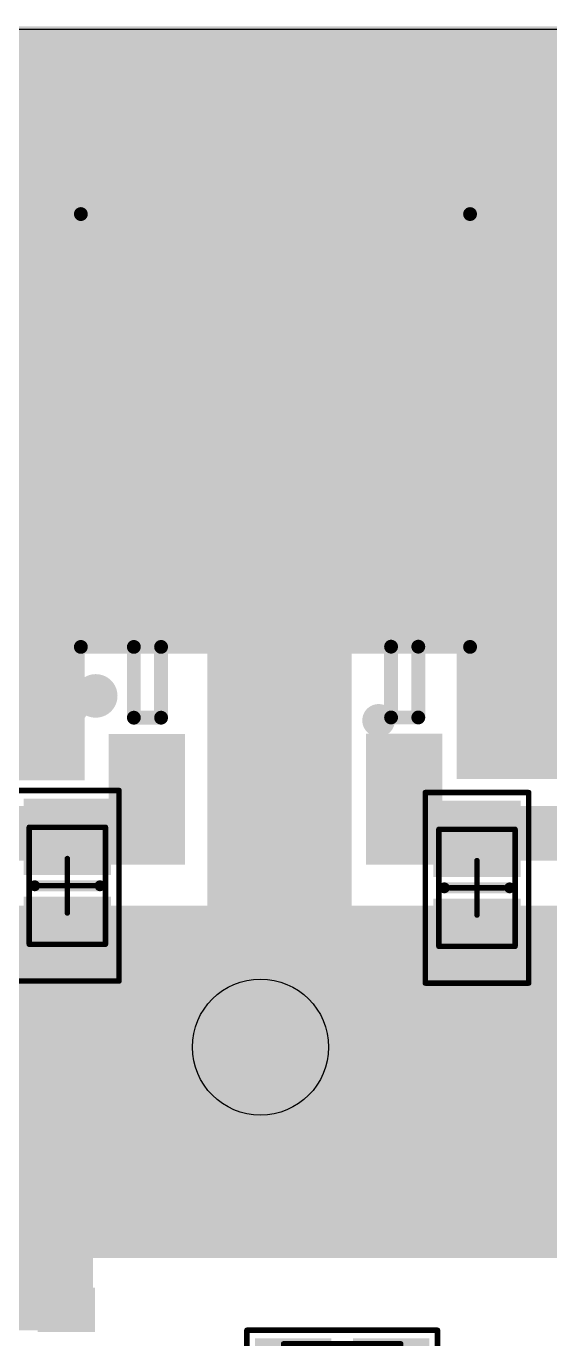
# Model space of a CAD drawing. Extents: x 280 to 426, y 216 to 306.
# Drawn here: x 320.51 to 330.12, y 229.52 to 253.63 of the extents above; entities that cross this region are included whole.
import ezdxf

# ---------------------------------------------------------------- set-up
doc = ezdxf.new("R2010")
doc.units = 0
doc.header["$MEASUREMENT"] = 0
doc.layers.get('0').update_dxf_attribs({"linetype": 'CONTINUOUS'})
for name, color, linetype in [('MECHANICAL13', 56, 'CONTINUOUS'), ('MECHANICAL15', 56, 'CONTINUOUS'), ('MULTILAYER', 9, 'CONTINUOUS'), ('TOPLAYER', 1, 'CONTINUOUS'), ('TOPOVERLAY', 2, 'CONTINUOUS'), ('TOPPASTE', 8, 'CONTINUOUS'), ('TOPSOLDER', 216, 'CONTINUOUS')]:
    doc.layers.add(name, color=color, linetype=linetype)

# ---------------------------------------------------------------- blocks, each defined once
blk = doc.blocks.new('LC_TO_252_2_8')
at = {"layer": 'TOPLAYER'}
for points in [[(-3.750008, -3.000014), (-3.750008, 2.999984), (-10.249995, -3.000014), (-10.249995, 2.999984)], [(-1.104163, 2.961269), (-1.104163, 1.761272), (1.095832, 2.961269), (1.095832, 1.761272)], [(1.099998, -2.961274), (1.099998, -1.761277), (-1.099998, -2.961274), (-1.099998, -1.761277)]]:
    blk.add_solid(points, dxfattribs=at)
at = {"layer": 'TOPOVERLAY', "const_width": 0.254}
for points in [[(-2.799999, 3.573), (-10.749999, 3.573)], [(-10.749999, -3.573), (-10.749999, 3.573)], [(-2.799999, -3.573), (-2.799999, 3.573)], [(-1.504165, 2.622545), (-2.804165, 2.622545)], [(-1.504165, 2.122546), (-1.504165, 2.622545)], [(-1.504165, 2.122546), (-2.804165, 2.122546)], [(-1.5, -2.100001), (-2.799999, -2.100001)], [(-1.5, -2.6), (-1.5, -2.100001)], [(-1.5, -2.6), (-2.799999, -2.6)], [(-2.799999, -3.573), (-10.749999, -3.573)]]:
    blk.add_lwpolyline(points, dxfattribs=at)
at = {"layer": 'TOPOVERLAY'}
for points, const_width in [([(-10.813499, 3.573, 1), (-10.686499, 3.573, 1)], 0.127), ([(-10.813499, 3.573, 1), (-10.686499, 3.573, 1)], 0.127), ([(-2.863499, 3.573, 1), (-2.736499, 3.573, 1)], 0.127), ([(-2.863499, 3.573, 1), (-2.736499, 3.573, 1)], 0.127), ([(-2.867665, 2.622545, 1), (-2.740665, 2.622545, 1)], 0.127), ([(-1.567665, 2.622545, 1), (-1.440665, 2.622545, 1)], 0.127), ([(-1.567665, 2.622545, 1), (-1.440665, 2.622545, 1)], 0.127), ([(-2.867665, 2.122546, 1), (-2.740665, 2.122546, 1)], 0.127), ([(-1.567665, 2.122546, 1), (-1.440665, 2.122546, 1)], 0.127), ([(-1.567665, 2.122546, 1), (-1.440665, 2.122546, 1)], 0.127), ([(-2.863499, -2.100001, 1), (-2.736499, -2.100001, 1)], 0.127), ([(-1.5635, -2.100001, 1), (-1.4365, -2.100001, 1)], 0.127), ([(-1.5635, -2.100001, 1), (-1.4365, -2.100001, 1)], 0.127), ([(-2.863499, -2.6, 1), (-2.736499, -2.6, 1)], 0.127), ([(-1.5635, -2.6, 1), (-1.4365, -2.6, 1)], 0.127), ([(-1.5635, -2.6, 1), (-1.4365, -2.6, 1)], 0.127), ([(-2.199998, -3.300001, 1), (-1.999999, -3.300001, 1)], 0.2), ([(-1.699999, -3.300001, 1), (-2.099998, -3.300001, 1)], 0.399999), ([(-1.799999, -3.300001, 1), (-1.599999, -3.300001, 1)], 0.2), ([(-10.813499, -3.573, 1), (-10.686499, -3.573, 1)], 0.127), ([(-10.813499, -3.573, 1), (-10.686499, -3.573, 1)], 0.127), ([(-2.863499, -3.573, 1), (-2.736499, -3.573, 1)], 0.127), ([(-2.863499, -3.573, 1), (-2.736499, -3.573, 1)], 0.127)]:
    blk.add_lwpolyline(points, format="xyb", close=True, dxfattribs=dict(at, const_width=const_width))
at = {"layer": 'TOPPASTE'}
for points in [[(-3.750008, -3.000014), (-3.750008, 2.999984), (-10.249995, -3.000014), (-10.249995, 2.999984)], [(-1.104163, 2.961269), (-1.104163, 1.761272), (1.095832, 2.961269), (1.095832, 1.761272)], [(1.099998, -2.961274), (1.099998, -1.761277), (-1.099998, -2.961274), (-1.099998, -1.761277)]]:
    blk.add_solid(points, dxfattribs=at)
at = {"layer": 'TOPSOLDER'}
for points in [[(-3.648408, -3.101614), (-3.648408, 3.101584), (-10.351595, -3.101614), (-10.351595, 3.101584)], [(-1.205763, 3.062869), (-1.205763, 1.659672), (1.197432, 3.062869), (1.197432, 1.659672)], [(1.201598, -3.062874), (1.201598, -1.659677), (-1.201598, -3.062874), (-1.201598, -1.659677)]]:
    blk.add_solid(points, dxfattribs=at)
blk = doc.blocks.new('6_0805_N_25')
at = {"layer": 'MECHANICAL13', "const_width": 0.1}
for points in [[(1.075002, 0.700004), (-1.074999, 0.700004)], [(-1.074999, 0.700004), (-1.074999, -0.699996)], [(1.075002, 0.700004), (1.075002, -0.699996)], [(1.075002, -0.699996), (-1.074999, -0.699996)]]:
    blk.add_lwpolyline(points, dxfattribs=at)
at = {"layer": 'MECHANICAL13', "const_width": 0.05}
for points in [[(-1.099998, 0.700004, 1), (-1.05, 0.700004, 1)], [(-1.099998, 0.700004, 1), (-1.05, 0.700004, 1)], [(1.050003, 0.700004, 1), (1.1, 0.700004, 1)], [(1.050003, 0.700004, 1), (1.1, 0.700004, 1)], [(-1.099998, -0.699996, 1), (-1.05, -0.699996, 1)], [(-1.099998, -0.699996, 1), (-1.05, -0.699996, 1)], [(1.050003, -0.699996, 1), (1.1, -0.699996, 1)], [(1.050003, -0.699996, 1), (1.1, -0.699996, 1)]]:
    blk.add_lwpolyline(points, format="xyb", close=True, dxfattribs=at)
at = {"layer": 'MECHANICAL15', "const_width": 0.1}
for points in [[(1.750002, 0.950003), (-1.749999, 0.950003)], [(-1.749999, 0.950003), (-1.749999, -0.949996)], [(1.750002, 0.950003), (1.750002, -0.949996)], [(0.000003, 0.500004), (0.000003, -0.499996)], [(0.500002, 0.000003), (-0.499999, 0.000003)], [(1.750002, -0.949996), (-1.749999, -0.949996)]]:
    blk.add_lwpolyline(points, dxfattribs=at)
at = {"layer": 'MECHANICAL15', "const_width": 0.05}
for points in [[(-1.774998, 0.950003, 1), (-1.725, 0.950003, 1)], [(-1.774998, 0.950003, 1), (-1.725, 0.950003, 1)], [(1.725003, 0.950003, 1), (1.775, 0.950003, 1)], [(1.725003, 0.950003, 1), (1.775, 0.950003, 1)], [(-0.024996, 0.500004, 1), (0.025001, 0.500004, 1)], [(-0.524998, 0.000003, 1), (-0.475, 0.000003, 1)], [(0.475003, 0.000003, 1), (0.525, 0.000003, 1)], [(-0.024996, -0.499996, 1), (0.025001, -0.499996, 1)], [(-1.774998, -0.949996, 1), (-1.725, -0.949996, 1)], [(-1.774998, -0.949996, 1), (-1.725, -0.949996, 1)], [(1.725003, -0.949996, 1), (1.775, -0.949996, 1)], [(1.725003, -0.949996, 1), (1.775, -0.949996, 1)]]:
    blk.add_lwpolyline(points, format="xyb", close=True, dxfattribs=at)
at = {"layer": 'TOPLAYER'}
for points in [[(-0.299999, -0.699996), (-0.299999, 0.700001), (-1.499997, -0.699996), (-1.499997, 0.700001)], [(1.5, -0.699996), (1.5, 0.700001), (0.300002, -0.699996), (0.300002, 0.700001)]]:
    blk.add_solid(points, dxfattribs=at)
at = {"layer": 'TOPOVERLAY', "const_width": 0.2}
blk.add_lwpolyline([(0, 0.599999), (0, -0.599999)], dxfattribs=at)
at = {"layer": 'TOPOVERLAY', "const_width": 0.1}
for points in [[(-0.05, 0.599999, 1), (0.05, 0.599999, 1)], [(-0.05, -0.599999, 1), (0.05, -0.599999, 1)]]:
    blk.add_lwpolyline(points, format="xyb", close=True, dxfattribs=at)
at = {"layer": 'TOPPASTE'}
for points in [[(-0.299999, -0.699996), (-0.299999, 0.700001), (-1.499997, -0.699996), (-1.499997, 0.700001)], [(1.5, -0.699996), (1.5, 0.700001), (0.300002, -0.699996), (0.300002, 0.700001)]]:
    blk.add_solid(points, dxfattribs=at)
at = {"layer": 'TOPSOLDER'}
for points in [[(-0.198399, -0.801596), (-0.198399, 0.801601), (-1.601597, -0.801596), (-1.601597, 0.801601)], [(1.6016, -0.801596), (1.6016, 0.801601), (0.198402, -0.801596), (0.198402, 0.801601)]]:
    blk.add_solid(points, dxfattribs=at)
blk = doc.blocks.new('6_0805_N_35')
at = {"layer": 'MECHANICAL13', "const_width": 0.1}
for points in [[(1.075002, 0.700004), (-1.074999, 0.700004)], [(-1.074999, -0.699996), (-1.074999, 0.700004)], [(1.075002, -0.699996), (1.075002, 0.700004)], [(1.075002, -0.699996), (-1.074999, -0.699996)]]:
    blk.add_lwpolyline(points, dxfattribs=at)
at = {"layer": 'MECHANICAL13', "const_width": 0.05}
for points in [[(-1.099998, 0.700004, 1), (-1.05, 0.700004, 1)], [(-1.099998, 0.700004, 1), (-1.05, 0.700004, 1)], [(1.050003, 0.700004, 1), (1.1, 0.700004, 1)], [(1.050003, 0.700004, 1), (1.1, 0.700004, 1)], [(-1.099998, -0.699996, 1), (-1.05, -0.699996, 1)], [(-1.099998, -0.699996, 1), (-1.05, -0.699996, 1)], [(1.050003, -0.699996, 1), (1.1, -0.699996, 1)], [(1.050003, -0.699996, 1), (1.1, -0.699996, 1)]]:
    blk.add_lwpolyline(points, format="xyb", close=True, dxfattribs=at)
at = {"layer": 'MECHANICAL15', "const_width": 0.1}
for points in [[(1.750002, 0.950003), (-1.749999, 0.950003)], [(-1.749999, -0.949996), (-1.749999, 0.950003)], [(1.750002, -0.949996), (1.750002, 0.950003)], [(0.000003, -0.499996), (0.000003, 0.500004)], [(0.500002, 0.000003), (-0.499999, 0.000003)], [(1.750002, -0.949996), (-1.749999, -0.949996)]]:
    blk.add_lwpolyline(points, dxfattribs=at)
at = {"layer": 'MECHANICAL15', "const_width": 0.05}
for points in [[(-1.774998, 0.950003, 1), (-1.725, 0.950003, 1)], [(-1.774998, 0.950003, 1), (-1.725, 0.950003, 1)], [(1.725003, 0.950003, 1), (1.775, 0.950003, 1)], [(1.725003, 0.950003, 1), (1.775, 0.950003, 1)], [(-0.024996, 0.500004, 1), (0.025001, 0.500004, 1)], [(-0.524998, 0.000003, 1), (-0.475, 0.000003, 1)], [(0.475003, 0.000003, 1), (0.525, 0.000003, 1)], [(-0.024996, -0.499996, 1), (0.025001, -0.499996, 1)], [(-1.774998, -0.949996, 1), (-1.725, -0.949996, 1)], [(-1.774998, -0.949996, 1), (-1.725, -0.949996, 1)], [(1.725003, -0.949996, 1), (1.775, -0.949996, 1)], [(1.725003, -0.949996, 1), (1.775, -0.949996, 1)]]:
    blk.add_lwpolyline(points, format="xyb", close=True, dxfattribs=at)
at = {"layer": 'TOPLAYER'}
for points in [[(-0.299999, -0.699996), (-0.299999, 0.700001), (-1.499997, -0.699996), (-1.499997, 0.700001)], [(1.5, -0.699996), (1.5, 0.700001), (0.300002, -0.699996), (0.300002, 0.700001)]]:
    blk.add_solid(points, dxfattribs=at)
at = {"layer": 'TOPOVERLAY', "const_width": 0.2}
blk.add_lwpolyline([(0, -0.599999), (0, 0.599999)], dxfattribs=at)
at = {"layer": 'TOPOVERLAY', "const_width": 0.1}
for points in [[(-0.05, 0.599999, 1), (0.05, 0.599999, 1)], [(-0.05, -0.599999, 1), (0.05, -0.599999, 1)]]:
    blk.add_lwpolyline(points, format="xyb", close=True, dxfattribs=at)
at = {"layer": 'TOPPASTE'}
for points in [[(-0.299999, -0.699996), (-0.299999, 0.700001), (-1.499997, -0.699996), (-1.499997, 0.700001)], [(1.5, -0.699996), (1.5, 0.700001), (0.300002, -0.699996), (0.300002, 0.700001)]]:
    blk.add_solid(points, dxfattribs=at)
at = {"layer": 'TOPSOLDER'}
for points in [[(-0.198399, -0.801596), (-0.198399, 0.801601), (-1.601597, -0.801596), (-1.601597, 0.801601)], [(1.6016, -0.801596), (1.6016, 0.801601), (0.198402, -0.801596), (0.198402, 0.801601)]]:
    blk.add_solid(points, dxfattribs=at)
blk = doc.blocks.new('6_0805_N_36')
at = {"layer": 'MECHANICAL13', "const_width": 0.1}
for points in [[(1.075002, 0.700004), (-1.074999, 0.700004)], [(-1.074999, -0.699996), (-1.074999, 0.700004)], [(1.075002, -0.699996), (1.075002, 0.700004)], [(1.075002, -0.699996), (-1.074999, -0.699996)]]:
    blk.add_lwpolyline(points, dxfattribs=at)
at = {"layer": 'MECHANICAL13', "const_width": 0.05}
for points in [[(-1.099998, 0.700004, 1), (-1.05, 0.700004, 1)], [(-1.099998, 0.700004, 1), (-1.05, 0.700004, 1)], [(1.050003, 0.700004, 1), (1.1, 0.700004, 1)], [(1.050003, 0.700004, 1), (1.1, 0.700004, 1)], [(-1.099998, -0.699996, 1), (-1.05, -0.699996, 1)], [(-1.099998, -0.699996, 1), (-1.05, -0.699996, 1)], [(1.050003, -0.699996, 1), (1.1, -0.699996, 1)], [(1.050003, -0.699996, 1), (1.1, -0.699996, 1)]]:
    blk.add_lwpolyline(points, format="xyb", close=True, dxfattribs=at)
at = {"layer": 'MECHANICAL15', "const_width": 0.1}
for points in [[(1.750002, 0.950003), (-1.749999, 0.950003)], [(-1.749999, -0.949996), (-1.749999, 0.950003)], [(1.750002, -0.949996), (1.750002, 0.950003)], [(0.000003, -0.499996), (0.000003, 0.500004)], [(0.500002, 0.000003), (-0.499999, 0.000003)], [(1.750002, -0.949996), (-1.749999, -0.949996)]]:
    blk.add_lwpolyline(points, dxfattribs=at)
at = {"layer": 'MECHANICAL15', "const_width": 0.05}
for points in [[(-1.774998, 0.950003, 1), (-1.725, 0.950003, 1)], [(-1.774998, 0.950003, 1), (-1.725, 0.950003, 1)], [(1.725003, 0.950003, 1), (1.775, 0.950003, 1)], [(1.725003, 0.950003, 1), (1.775, 0.950003, 1)], [(-0.024996, 0.500004, 1), (0.025001, 0.500004, 1)], [(-0.524998, 0.000003, 1), (-0.475, 0.000003, 1)], [(0.475003, 0.000003, 1), (0.525, 0.000003, 1)], [(-0.024996, -0.499996, 1), (0.025001, -0.499996, 1)], [(-1.774998, -0.949996, 1), (-1.725, -0.949996, 1)], [(-1.774998, -0.949996, 1), (-1.725, -0.949996, 1)], [(1.725003, -0.949996, 1), (1.775, -0.949996, 1)], [(1.725003, -0.949996, 1), (1.775, -0.949996, 1)]]:
    blk.add_lwpolyline(points, format="xyb", close=True, dxfattribs=at)
at = {"layer": 'TOPLAYER'}
for points in [[(-0.299999, -0.699996), (-0.299999, 0.700001), (-1.499997, -0.699996), (-1.499997, 0.700001)], [(1.5, -0.699996), (1.5, 0.700001), (0.300002, -0.699996), (0.300002, 0.700001)]]:
    blk.add_solid(points, dxfattribs=at)
at = {"layer": 'TOPOVERLAY', "const_width": 0.2}
blk.add_lwpolyline([(0, -0.599999), (0, 0.599999)], dxfattribs=at)
at = {"layer": 'TOPOVERLAY', "const_width": 0.1}
for points in [[(-0.05, 0.599999, 1), (0.05, 0.599999, 1)], [(-0.05, -0.599999, 1), (0.05, -0.599999, 1)]]:
    blk.add_lwpolyline(points, format="xyb", close=True, dxfattribs=at)
at = {"layer": 'TOPPASTE'}
for points in [[(-0.299999, -0.699996), (-0.299999, 0.700001), (-1.499997, -0.699996), (-1.499997, 0.700001)], [(1.5, -0.699996), (1.5, 0.700001), (0.300002, -0.699996), (0.300002, 0.700001)]]:
    blk.add_solid(points, dxfattribs=at)
at = {"layer": 'TOPSOLDER'}
for points in [[(-0.198399, -0.801596), (-0.198399, 0.801601), (-1.601597, -0.801596), (-1.601597, 0.801601)], [(1.6016, -0.801596), (1.6016, 0.801601), (0.198402, -0.801596), (0.198402, 0.801601)]]:
    blk.add_solid(points, dxfattribs=at)

msp = doc.modelspace()

# ---------------------------------------------------------------- linework, layer by layer
at = {"linetype": 'Continuous'}
msp.add_lwpolyline([(279.935, 253.575), (426.074, 253.575), (426.074, 216.01), (279.935, 216.01)], close=True, dxfattribs=at)
at = {"color": 3, "linetype": 'Continuous'}
msp.add_circle((324.813, 234.876), 1.25, dxfattribs=at)
at = {"layer": 'MULTILAYER'}
for points, const_width in [([(322.004, 251.301, 1), (322.304, 251.301, 1)], 0.3), ([(324.307, 251.301, 1), (324.607, 251.301, 1)], 0.3), ([(326.61, 251.301, 1), (326.91, 251.301, 1)], 0.3), ([(328.913, 251.301, 1), (329.213, 251.301, 1)], 0.3), ([(321.929, 248.751, 1), (322.229, 248.751, 1)], 0.3), ([(324.232, 248.751, 1), (324.532, 248.751, 1)], 0.3), ([(326.535, 248.751, 1), (326.835, 248.751, 1)], 0.3), ([(328.838, 248.751, 1), (329.138, 248.751, 1)], 0.3), ([(321.763, 246.226, 1), (322.063, 246.226, 1)], 0.3), ([(325.013, 245.901, 1), (325.313, 245.901, 1)], 0.3), ([(327.315, 245.901, 1), (327.615, 245.901, 1)], 0.3), ([(329.618, 245.901, 1), (329.918, 245.901, 1)], 0.3), ([(321.563, 243.326, 1), (321.863, 243.326, 1)], 0.3), ([(324.938, 243.351, 1), (325.238, 243.351, 1)], 0.3), ([(327.24, 243.351, 1), (327.54, 243.351, 1)], 0.3), ([(329.543, 243.351, 1), (329.843, 243.351, 1)], 0.3), ([(321.213, 241.126, 1), (321.513, 241.126, 1)], 0.3), ([(324.529, 240.876, 1), (324.829, 240.876, 1)], 0.3), ([(326.832, 240.876, 1), (327.132, 240.876, 1)], 0.3), ([(329.135, 240.876, 1), (329.435, 240.876, 1)], 0.3), ([(323.563, 234.876, 1), (326.063, 234.876, 1)], 2.5), ([(321.74, 236.501, 1), (322.04, 236.501, 1)], 0.3), ([(323.938, 236.351, 1), (324.238, 236.351, 1)], 0.3), ([(326.24, 236.351, 1), (326.54, 236.351, 1)], 0.3), ([(328.813, 236.376, 1), (329.113, 236.376, 1)], 0.3), ([(321.79, 234.376, 1), (322.09, 234.376, 1)], 0.3), ([(323.988, 234.226, 1), (324.288, 234.226, 1)], 0.3), ([(326.29, 234.226, 1), (326.59, 234.226, 1)], 0.3), ([(328.863, 234.251, 1), (329.163, 234.251, 1)], 0.3), ([(321.988, 232.626, 1), (322.288, 232.626, 1)], 0.3), ([(329.085, 232.576, 1), (329.385, 232.576, 1)], 0.3), ([(324.21, 232.551, 1), (324.51, 232.551, 1)], 0.3), ([(326.513, 232.551, 1), (326.813, 232.551, 1)], 0.3), ([(320.863, 230.826, 1), (321.163, 230.826, 1)], 0.3)]:
    msp.add_lwpolyline(points, format="xyb", close=True, dxfattribs=dict(at, const_width=const_width))
at = {"layer": 'TOPLAYER'}
for points, const_width in [([(322.004, 251.301, 1), (322.304, 251.301, 1)], 0.3), ([(324.307, 251.301, 1), (324.607, 251.301, 1)], 0.3), ([(326.61, 251.301, 1), (326.91, 251.301, 1)], 0.3), ([(328.913, 251.301, 1), (329.213, 251.301, 1)], 0.3), ([(321.929, 248.751, 1), (322.229, 248.751, 1)], 0.3), ([(324.232, 248.751, 1), (324.532, 248.751, 1)], 0.3), ([(326.535, 248.751, 1), (326.835, 248.751, 1)], 0.3), ([(328.838, 248.751, 1), (329.138, 248.751, 1)], 0.3), ([(321.763, 246.226, 1), (322.063, 246.226, 1)], 0.3), ([(325.013, 245.901, 1), (325.313, 245.901, 1)], 0.3), ([(327.315, 245.901, 1), (327.615, 245.901, 1)], 0.3), ([(329.618, 245.901, 1), (329.918, 245.901, 1)], 0.3), ([(321.563, 243.326, 1), (321.863, 243.326, 1)], 0.3), ([(324.938, 243.351, 1), (325.238, 243.351, 1)], 0.3), ([(327.24, 243.351, 1), (327.54, 243.351, 1)], 0.3), ([(329.543, 243.351, 1), (329.843, 243.351, 1)], 0.3), ([(321.213, 241.126, 1), (321.513, 241.126, 1)], 0.3), ([(324.529, 240.876, 1), (324.829, 240.876, 1)], 0.3), ([(326.832, 240.876, 1), (327.132, 240.876, 1)], 0.3), ([(329.135, 240.876, 1), (329.435, 240.876, 1)], 0.3), ([(322.613, 238.801, 1), (323.113, 238.801, 1)], 0.5), ([(327.113, 238.801, 1), (327.613, 238.801, 1)], 0.5), ([(323.563, 234.876, 1), (326.063, 234.876, 1)], 2.5), ([(321.74, 236.501, 1), (322.04, 236.501, 1)], 0.3), ([(323.938, 236.351, 1), (324.238, 236.351, 1)], 0.3), ([(326.24, 236.351, 1), (326.54, 236.351, 1)], 0.3), ([(328.813, 236.376, 1), (329.113, 236.376, 1)], 0.3), ([(321.79, 234.376, 1), (322.09, 234.376, 1)], 0.3), ([(323.988, 234.226, 1), (324.288, 234.226, 1)], 0.3), ([(326.29, 234.226, 1), (326.59, 234.226, 1)], 0.3), ([(328.863, 234.251, 1), (329.163, 234.251, 1)], 0.3), ([(321.988, 232.626, 1), (322.288, 232.626, 1)], 0.3), ([(329.085, 232.576, 1), (329.385, 232.576, 1)], 0.3), ([(324.21, 232.551, 1), (324.51, 232.551, 1)], 0.3), ([(326.513, 232.551, 1), (326.813, 232.551, 1)], 0.3), ([(320.863, 230.826, 1), (321.163, 230.826, 1)], 0.3)]:
    msp.add_lwpolyline(points, format="xyb", close=True, dxfattribs=dict(at, const_width=const_width))
at = {"layer": 'TOPLAYER', "const_width": 1}
for points in [[(314.588, 238.801), (322.863, 238.801)], [(327.363, 238.801), (338.638, 238.801)]]:
    msp.add_lwpolyline(points, dxfattribs=at)
at = {"layer": 'TOPLAYER'}
for points in [[(314.213, 247.051), (360.413, 247.051), (314.213, 253.626), (360.413, 253.626)], [(314.213, 242.176), (338.813, 242.176), (314.213, 247.626), (338.813, 247.626)], [(323.838, 236.726), (326.488, 236.726), (323.838, 242.876), (326.488, 242.876)], [(328.413, 239.801), (338.985, 239.801), (328.413, 242.651), (338.985, 242.651)], [(314.213, 239.776), (321.588, 239.776), (314.213, 242.401), (321.588, 242.401)], [(313.813, 231.001), (333.388, 231.001), (313.813, 237.476), (333.388, 237.476)], [(329.413, 236.076), (337.938, 236.076), (329.413, 237.476), (337.938, 237.476)], [(318.538, 229.676), (321.738, 229.676), (318.538, 231.601), (321.738, 231.601)], [(320.722, 229.645), (321.772, 229.645), (320.722, 230.455), (321.772, 230.455)]]:
    msp.add_solid(points, dxfattribs=at)

# ---------------------------------------------------------------- block references
for name, p, rotation in [('LC_TO_252_2_8', (325.088, 239.426), 270), ('6_0805_N_35', (321.267, 237.839), 270), ('6_0805_N_36', (328.788, 237.801), 270), ('6_0805_N_25', (326.313, 228.726), 180)]:
    msp.add_blockref(name, p, dxfattribs=dict(rotation=rotation))

doc.saveas('drawing.dxf')
